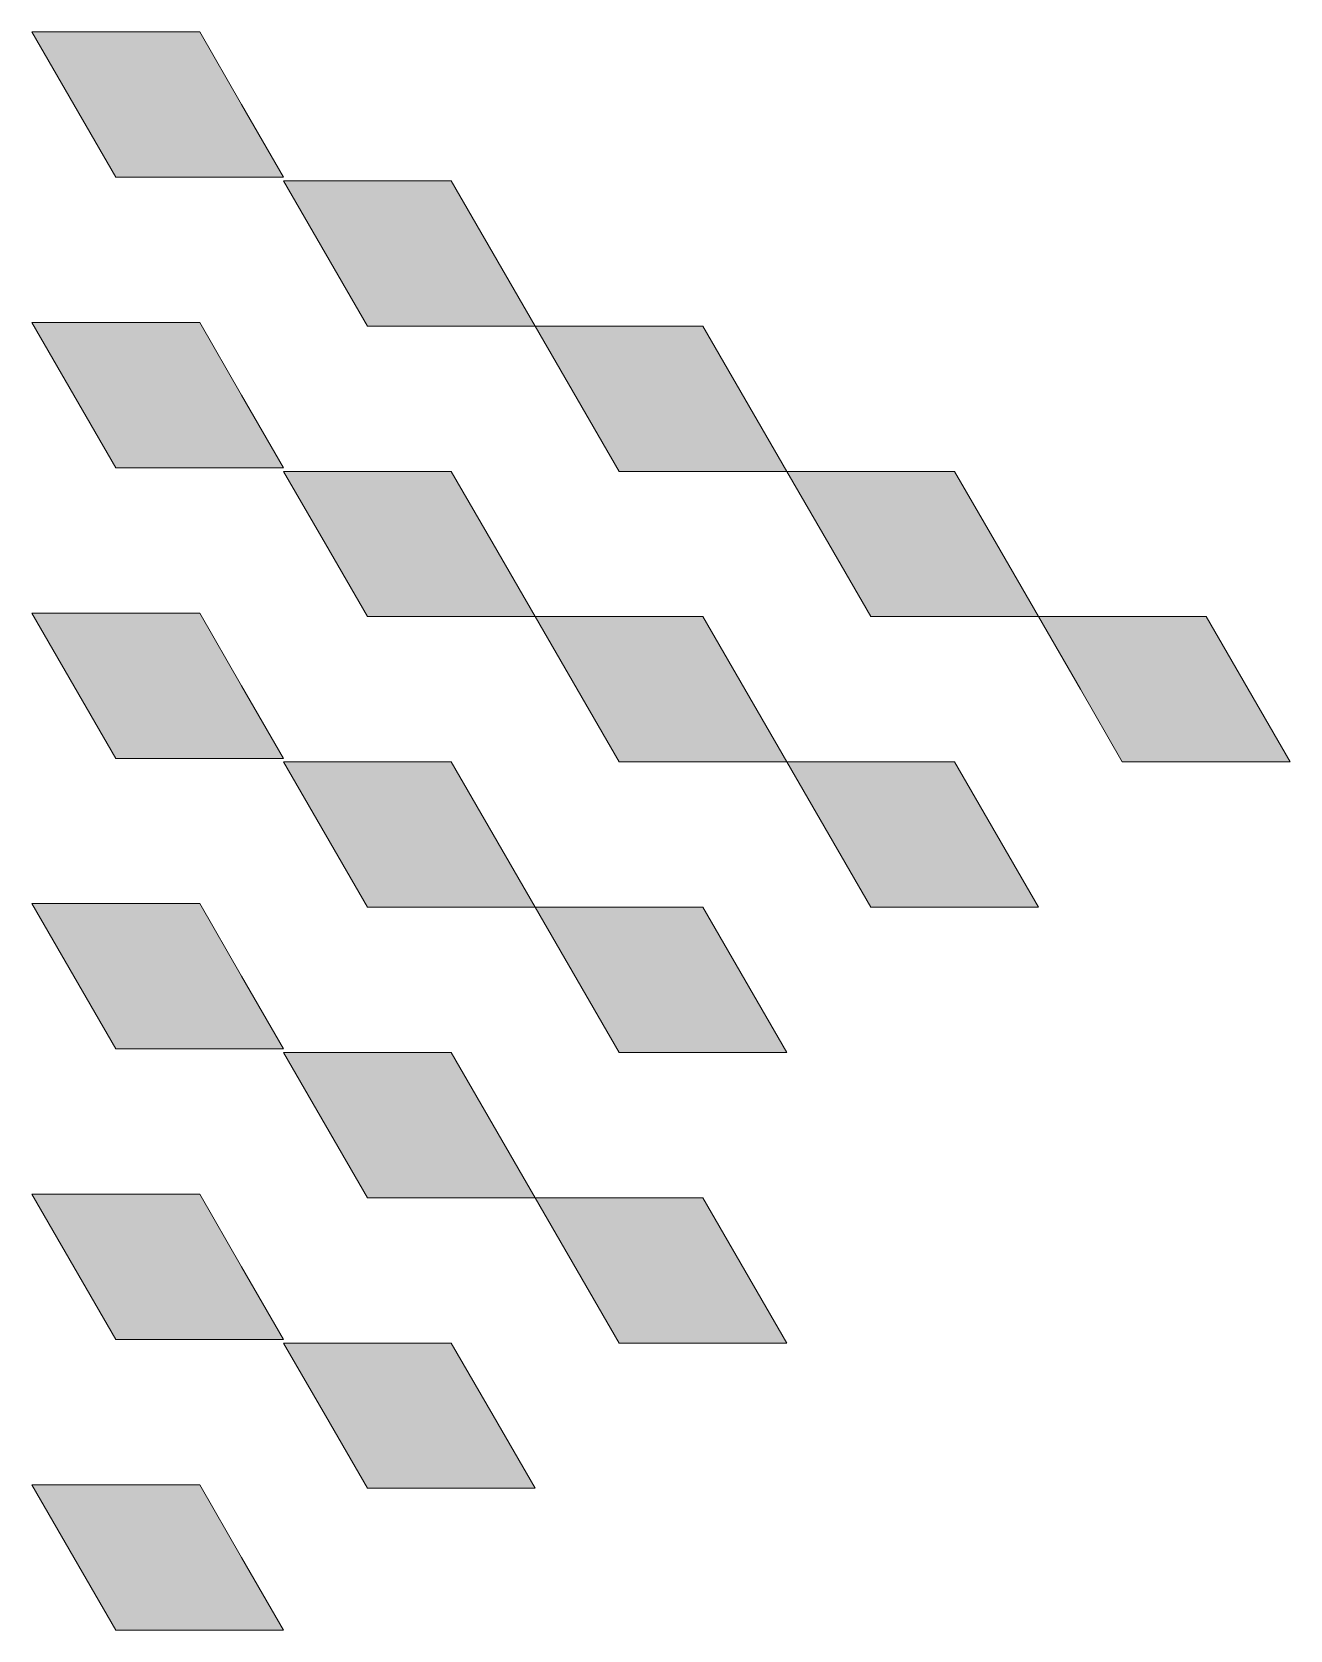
# Model space of a CAD drawing. Header units: inches. Extents: x 4.4 to 54, y -78.5 to -15.5.
import ezdxf

# ---------------------------------------------------------------- set-up
doc = ezdxf.new("R2010")
doc.units = ezdxf.units.IN
doc.header["$MEASUREMENT"] = 0
doc.layers.add('f.mask', color=7, linetype='Continuous')

msp = doc.modelspace()

# ---------------------------------------------------------------- hatches: boundary and pattern name
at = {"layer": 'f.mask', "true_color": 0x808080}
h = msp.add_hatch(color=8, dxfattribs=at)
h.dxf.hatch_style = 2
h.paths.add_polyline_path([(7.738, -15.545), (4.436, -15.545), (6.087, -18.405), (7.738, -21.264), (11.04, -21.264), (14.342, -21.264), (12.691, -18.405), (11.04, -15.545)])
h = msp.add_hatch(color=8, dxfattribs=at)
h.dxf.hatch_style = 2
h.paths.add_polyline_path([(17.644, -21.404), (14.342, -21.404), (15.993, -24.264), (17.644, -27.123), (20.946, -27.123), (24.248, -27.123), (22.597, -24.264), (20.946, -21.404)])
h = msp.add_hatch(color=8, dxfattribs=at)
h.dxf.hatch_style = 2
h.paths.add_polyline_path([(7.738, -26.984), (4.436, -26.984), (6.087, -29.843), (7.738, -32.703), (11.04, -32.703), (14.342, -32.703), (12.691, -29.843), (11.04, -26.984)])
h = msp.add_hatch(color=8, dxfattribs=at)
h.dxf.hatch_style = 2
h.paths.add_polyline_path([(27.55, -27.123), (24.248, -27.123), (25.899, -29.983), (27.55, -32.842), (30.852, -32.842), (34.154, -32.842), (32.503, -29.983), (30.852, -27.123)])
h = msp.add_hatch(color=8, dxfattribs=at)
h.dxf.hatch_style = 2
h.paths.add_polyline_path([(17.644, -32.842), (14.342, -32.842), (15.993, -35.702), (17.644, -38.562), (20.946, -38.562), (24.248, -38.562), (22.597, -35.702), (20.946, -32.842)])
h = msp.add_hatch(color=8, dxfattribs=at)
h.dxf.hatch_style = 2
h.paths.add_polyline_path([(37.456, -32.842), (34.154, -32.842), (35.805, -35.702), (37.456, -38.562), (40.758, -38.562), (44.06, -38.562), (42.409, -35.702), (40.758, -32.842)])
h = msp.add_hatch(color=8, dxfattribs=at)
h.dxf.hatch_style = 2
h.paths.add_polyline_path([(7.738, -38.422), (4.436, -38.422), (6.087, -41.282), (7.738, -44.141), (11.04, -44.141), (14.342, -44.141), (12.691, -41.282), (11.04, -38.422)])
h = msp.add_hatch(color=8, dxfattribs=at)
h.dxf.hatch_style = 2
h.paths.add_polyline_path([(27.55, -38.562), (24.248, -38.562), (25.899, -41.421), (27.55, -44.281), (30.852, -44.281), (34.154, -44.281), (32.503, -41.421), (30.852, -38.562)])
h = msp.add_hatch(color=8, dxfattribs=at)
h.dxf.hatch_style = 2
h.paths.add_polyline_path([(47.362, -38.562), (44.06, -38.562), (45.711, -41.421), (47.362, -44.281), (50.664, -44.281), (53.966, -44.281), (52.315, -41.421), (50.664, -38.562)])
h = msp.add_hatch(color=8, dxfattribs=at)
h.dxf.hatch_style = 2
h.paths.add_polyline_path([(17.644, -44.281), (14.342, -44.281), (15.993, -47.14), (17.644, -50), (20.946, -50), (24.248, -50), (22.597, -47.14), (20.946, -44.281)])
h = msp.add_hatch(color=8, dxfattribs=at)
h.dxf.hatch_style = 2
h.paths.add_polyline_path([(37.456, -44.281), (34.154, -44.281), (35.805, -47.14), (37.456, -50), (40.758, -50), (44.06, -50), (42.409, -47.14), (40.758, -44.281)])
h = msp.add_hatch(color=8, dxfattribs=at)
h.dxf.hatch_style = 2
h.paths.add_polyline_path([(7.738, -49.86), (4.436, -49.86), (6.087, -52.72), (7.738, -55.58), (11.04, -55.58), (14.342, -55.58), (12.691, -52.72), (11.04, -49.86)])
h = msp.add_hatch(color=8, dxfattribs=at)
h.dxf.hatch_style = 2
h.paths.add_polyline_path([(27.55, -50), (24.248, -50), (25.899, -52.86), (27.55, -55.719), (30.852, -55.719), (34.154, -55.719), (32.503, -52.86), (30.852, -50)])
h = msp.add_hatch(color=8, dxfattribs=at)
h.dxf.hatch_style = 2
h.paths.add_polyline_path([(17.644, -55.719), (14.342, -55.719), (15.993, -58.579), (17.644, -61.438), (20.946, -61.438), (24.248, -61.438), (22.597, -58.579), (20.946, -55.719)])
h = msp.add_hatch(color=8, dxfattribs=at)
h.dxf.hatch_style = 2
h.paths.add_polyline_path([(7.738, -61.299), (4.436, -61.299), (6.087, -64.158), (7.738, -67.018), (11.04, -67.018), (14.342, -67.018), (12.691, -64.158), (11.04, -61.299)])
h = msp.add_hatch(color=8, dxfattribs=at)
h.dxf.hatch_style = 2
h.paths.add_polyline_path([(27.55, -61.438), (24.248, -61.438), (25.899, -64.298), (27.55, -67.158), (30.852, -67.158), (34.154, -67.158), (32.503, -64.298), (30.852, -61.438)])
h = msp.add_hatch(color=8, dxfattribs=at)
h.dxf.hatch_style = 2
h.paths.add_polyline_path([(17.644, -67.158), (14.342, -67.158), (15.993, -70.017), (17.644, -72.877), (20.946, -72.877), (24.248, -72.877), (22.597, -70.017), (20.946, -67.158)])
h = msp.add_hatch(color=8, dxfattribs=at)
h.dxf.hatch_style = 2
h.paths.add_polyline_path([(7.738, -72.737), (4.436, -72.737), (6.087, -75.597), (7.738, -78.456), (11.04, -78.456), (14.342, -78.456), (12.691, -75.597), (11.04, -72.737)])

# ---------------------------------------------------------------- linework, layer by layer
at = {"layer": 'f.mask', "lineweight": 0}
for points in [[(7.738, -15.545), (4.436, -15.545), (6.087, -18.405), (7.738, -21.264), (11.04, -21.264), (14.342, -21.264), (12.691, -18.405), (11.04, -15.545), (7.738, -15.545)], [(17.644, -21.404), (14.342, -21.404), (15.993, -24.264), (17.644, -27.123), (20.946, -27.123), (24.248, -27.123), (22.597, -24.264), (20.946, -21.404), (17.644, -21.404)], [(7.738, -26.984), (4.436, -26.984), (6.087, -29.843), (7.738, -32.703), (11.04, -32.703), (14.342, -32.703), (12.691, -29.843), (11.04, -26.984), (7.738, -26.984)], [(27.55, -27.123), (24.248, -27.123), (25.899, -29.983), (27.55, -32.842), (30.852, -32.842), (34.154, -32.842), (32.503, -29.983), (30.852, -27.123), (27.55, -27.123)], [(17.644, -32.842), (14.342, -32.842), (15.993, -35.702), (17.644, -38.562), (20.946, -38.562), (24.248, -38.562), (22.597, -35.702), (20.946, -32.842), (17.644, -32.842)], [(37.456, -32.842), (34.154, -32.842), (35.805, -35.702), (37.456, -38.562), (40.758, -38.562), (44.06, -38.562), (42.409, -35.702), (40.758, -32.842), (37.456, -32.842)], [(7.738, -38.422), (4.436, -38.422), (6.087, -41.282), (7.738, -44.141), (11.04, -44.141), (14.342, -44.141), (12.691, -41.282), (11.04, -38.422), (7.738, -38.422)], [(27.55, -38.562), (24.248, -38.562), (25.899, -41.421), (27.55, -44.281), (30.852, -44.281), (34.154, -44.281), (32.503, -41.421), (30.852, -38.562), (27.55, -38.562)], [(47.362, -38.562), (44.06, -38.562), (45.711, -41.421), (47.362, -44.281), (50.664, -44.281), (53.966, -44.281), (52.315, -41.421), (50.664, -38.562), (47.362, -38.562)], [(17.644, -44.281), (14.342, -44.281), (15.993, -47.14), (17.644, -50), (20.946, -50), (24.248, -50), (22.597, -47.14), (20.946, -44.281), (17.644, -44.281)], [(37.456, -44.281), (34.154, -44.281), (35.805, -47.14), (37.456, -50), (40.758, -50), (44.06, -50), (42.409, -47.14), (40.758, -44.281), (37.456, -44.281)], [(7.738, -49.86), (4.436, -49.86), (6.087, -52.72), (7.738, -55.58), (11.04, -55.58), (14.342, -55.58), (12.691, -52.72), (11.04, -49.86), (7.738, -49.86)], [(27.55, -50), (24.248, -50), (25.899, -52.86), (27.55, -55.719), (30.852, -55.719), (34.154, -55.719), (32.503, -52.86), (30.852, -50), (27.55, -50)], [(17.644, -55.719), (14.342, -55.719), (15.993, -58.579), (17.644, -61.438), (20.946, -61.438), (24.248, -61.438), (22.597, -58.579), (20.946, -55.719), (17.644, -55.719)], [(7.738, -61.299), (4.436, -61.299), (6.087, -64.158), (7.738, -67.018), (11.04, -67.018), (14.342, -67.018), (12.691, -64.158), (11.04, -61.299), (7.738, -61.299)], [(27.55, -61.438), (24.248, -61.438), (25.899, -64.298), (27.55, -67.158), (30.852, -67.158), (34.154, -67.158), (32.503, -64.298), (30.852, -61.438), (27.55, -61.438)], [(17.644, -67.158), (14.342, -67.158), (15.993, -70.017), (17.644, -72.877), (20.946, -72.877), (24.248, -72.877), (22.597, -70.017), (20.946, -67.158), (17.644, -67.158)], [(7.738, -72.737), (4.436, -72.737), (6.087, -75.597), (7.738, -78.456), (11.04, -78.456), (14.342, -78.456), (12.691, -75.597), (11.04, -72.737), (7.738, -72.737)]]:
    msp.add_lwpolyline(points, dxfattribs=at)

doc.saveas('drawing.dxf')
